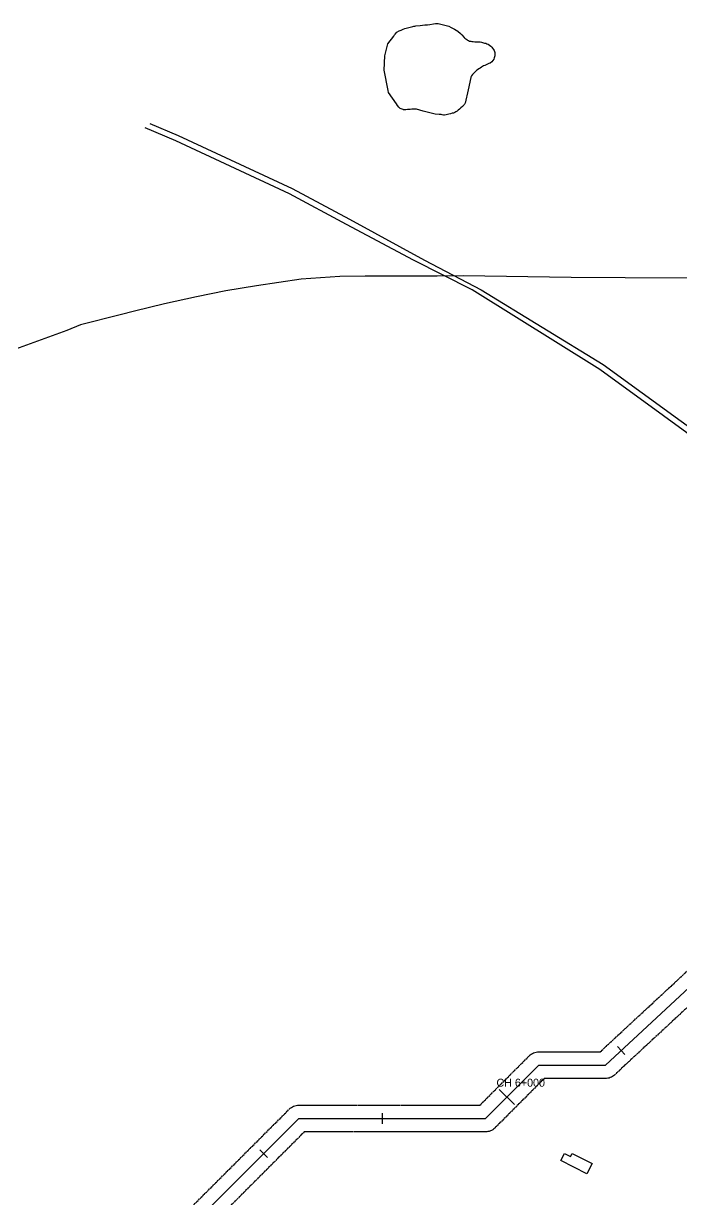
# Model space of a CAD drawing. Header units: metres. Extents: x 553506 to 563855, y 142925 to 150243.
# Drawn here: x 556059 to 556552, y 147514 to 148396 of the extents above; entities that cross this region are included whole.
import ezdxf

# ---------------------------------------------------------------- set-up
doc = ezdxf.new("R2010")
doc.units = ezdxf.units.M
doc.linetypes.add('DASHED', pattern=[1.524, 1.27, -0.254])
for name, color, linetype in [('C-ANCIENT_WOODLAND', 94, 'Continuous'), ('C-BUILDINGS', 8, 'Continuous'), ('C-RAILWAYS', 250, 'Continuous'), ('C-ROADS', 33, 'Continuous'), ('E-132KV-UGC-CHAINAGE', 7, 'Continuous'), ('E-132KV-UGC-ROUTE', 1, 'Continuous'), ('E-132KV-UGC-SWATHE', 4, 'DASHED')]:
    doc.layers.add(name, color=color, linetype=linetype)

msp = doc.modelspace()

# ---------------------------------------------------------------- linework, layer by layer
at = {"layer": 'C-ANCIENT_WOODLAND'}
msp.add_lwpolyline([(556400.0573, 148382.2139), (556401.0549, 148382.1139), (556402.201, 148381.914), (556404.4024, 148381.3142), (556405.3011, 148381.1142), (556406.2081, 148380.8143), (556407.0573, 148380.4144), (556408.055, 148379.7146), (556409.0032, 148378.9148), (556409.8029, 148378.1151), (556411.5014, 148375.7158), (556412.0044, 148374.3162), (556412.2022, 148373.0165), (556412.0044, 148371.6169), (556411.6581, 148370.3173), (556411.3035, 148369.2176), (556410.6522, 148368.1179), (556409.9019, 148367.1182), (556408.5085, 148366.3185), (556407.651, 148365.9186), (556406.6533, 148365.5187), (556404.5014, 148364.519), (556403.6521, 148364.1191), (556402.9018, 148363.6192), (556402.201, 148363.1194), (556401.0549, 148362.5195), (556400.0078, 148362.0197), (556399.0019, 148361.3199), (556398.3011, 148360.82), (556397.8064, 148360.2202), (556395.3081, 148357.7209), (556394.6073, 148356.6212), (556394.4012, 148356.3213), (556394.2033, 148355.8215), (556394.0549, 148355.4216), (556392.0018, 148346.1142), (556389.8004, 148336.317), (556389.5036, 148335.8172), (556389.0584, 148335.3173), (556388.8028, 148334.8175), (556387.8051, 148333.7178), (556386.6508, 148332.6181), (556385.6037, 148331.7184), (556384.6555, 148330.9186), (556383.9052, 148330.2188), (556382.9075, 148329.619), (556382.0006, 148329.1191), (556381.0029, 148328.8192), (556380.0053, 148328.6192), (556378.8015, 148328.2194), (556377.6554, 148327.9194), (556375.6519, 148327.4196), (556374.3079, 148327.2196), (556373.5082, 148327.3196), (556372.6507, 148327.5196), (556371.9004, 148327.6195), (556370.3008, 148327.8195), (556367.3079, 148328.0194), (556358.4032, 148330.3188), (556353.4067, 148331.6184), (556349.8036, 148331.6184), (556348.6576, 148331.5184), (556347.6517, 148331.5184), (556346.5056, 148331.4184), (556345.4008, 148331.3185), (556343.6528, 148331.3185), (556343.2076, 148331.5184), (556342.6057, 148331.6184), (556341.0556, 148332.2182), (556340.0085, 148333.118), (556339.0521, 148334.4176), (556338.4007, 148335.7172), (556332.4065, 148344.3148), (556332.0025, 148345.6144), (556329.0013, 148361.02), (556329.6527, 148371.8169), (556331.8046, 148380.7143), (556336.4054, 148386.5227), (556336.8012, 148387.3224), (556337.3041, 148388.0222), (556338.6068, 148389.3219), (556340.4042, 148390.3216), (556341.8059, 148391.0214), (556343.2076, 148391.6212), (556344.6505, 148392.1211), (556346.6045, 148392.7209), (556348.6081, 148393.2208), (556350.6034, 148393.6206), (556351.3042, 148393.8206), (556352.0545, 148393.9206), (556352.8048, 148394.1205), (556356.2018, 148394.5204), (556357.8013, 148394.6204), (556359.6565, 148394.8203), (556361.5034, 148394.9203), (556363.3008, 148395.1202), (556366.0546, 148395.72), (556367.5058, 148395.92), (556368.6024, 148395.92), (556369.6083, 148395.82), (556370.6059, 148395.6201), (556371.6036, 148395.5201), (556372.5023, 148395.2202), (556373.5082, 148395.0202), (556375.5035, 148394.5204), (556377.507, 148393.8206), (556379.4034, 148393.0208), (556381.9016, 148391.6212), (556384.301, 148390.1216), (556386.4034, 148388.3222), (556387.4011, 148387.3224), (556389.2068, 148385.323), (556389.6025, 148384.9231), (556390.4023, 148384.3233), (556391.0042, 148383.8234), (556391.6555, 148383.4236), (556392.3069, 148383.1136), (556393.0572, 148382.8137), (556394.0054, 148382.6138), (556394.9041, 148382.5138), (556395.9018, 148382.4138), (556397.0066, 148382.3139), (556398.0537, 148382.3139), (556399.0019, 148382.2139), (556400.0573, 148382.2139)], close=True, dxfattribs=at)
at = {"layer": 'C-BUILDINGS'}
msp.add_lwpolyline([(556461.6316, 147543.5337), (556464.3555, 147548.9032), (556468.8431, 147546.6359), (556469.9838, 147548.8966), (556485.0294, 147541.3193), (556481.1649, 147533.6891), (556461.6316, 147543.5337)], close=True, dxfattribs=at)
at = {"layer": 'C-RAILWAYS'}
for points in [[(556351.0741, 148218.5381), (556300.9271, 148245.3142), (556257.9876, 148268.192), (556172.6839, 148307.9452), (556149.7411, 148317.669)], [(556153.3544, 148321.0195), (556174.5233, 148312.0523), (556260.0113, 148272.2157), (556303.0928, 148249.2643), (556359.2874, 148218.5544)], [(556395.0118, 148196.1922), (556351.0741, 148218.5381)], [(556359.2874, 148218.5544), (556401.7797, 148196.3872)], [(556799.4358, 147902.2254), (556707.9492, 147973.5677), (556634.2588, 148032.4659), (556490.8551, 148136.4521), (556395.0118, 148196.1922)], [(556401.7797, 148196.3872), (556493.3407, 148140.2229), (556636.9949, 148036.044), (556710.7565, 147977.1035), (556802.2079, 147905.7714)]]:
    msp.add_lwpolyline(points, dxfattribs=at)
at = {"layer": 'C-ROADS'}
for points in [[(556368.9556, 148206.6063), (556345.9192, 148206.4614), (556314.7665, 148206.5592), (556295.6959, 148206.3461), (556266.7643, 148204.208), (556233.2591, 148199.3711), (556210.3377, 148195.4463), (556188.273, 148190.9355), (556164.263, 148185.798), (556141.7457, 148180.3053), (556131.0702, 148177.5768), (556101.3403, 148169.9619), (556090.9853, 148165.8853), (556046.9114, 148149.7325)], [(556388.3475, 148206.8295), (556368.9556, 148206.6063)], [(557085.6659, 148143.4374), (557019.6541, 148166.2601), (556988.8884, 148177.462), (556959.3099, 148186.8751), (556936.0465, 148193.4652), (556912.4535, 148197.1182), (556886.8884, 148200.5664), (556860.3635, 148202.9392), (556838.8818, 148203.385), (556789.5399, 148203.6924), (556764.0606, 148203.6491), (556646.7937, 148204.8009), (556509.8427, 148205.233), (556469.2801, 148205.5774), (556388.3475, 148206.8295)]]:
    msp.add_lwpolyline(points, dxfattribs=at)
at = {"layer": 'E-132KV-UGC-CHAINAGE'}
for p, q in [((556509.613, 147623.0952), (556504.1735, 147628.9613)), ((556426.7704, 147585.4567), (556415.4567, 147596.7704)), ((556327.788, 147571), (556327.788, 147579)), ((556241.5156, 147545.8587), (556235.8587, 147551.5156))]:
    msp.add_line(p, q, dxfattribs=at)
at = {"layer": 'E-132KV-UGC-ROUTE'}
msp.add_lwpolyline([(555435, 146625), (555845, 147035), (555905, 147075), (556025, 147075), (556095, 147145), (556075, 147185), (556075, 147385), (556265, 147575), (556405, 147575), (556445, 147615), (556495, 147615), (557045, 148125), (557085, 148095), (557125, 148135), (557255, 148145)], dxfattribs=at)
at = {"layer": 'E-132KV-UGC-SWATHE'}
for points in [[(556067.9289, 147392.0711), (556257.9289, 147582.0711), (556258.6561, 147582.7301), (556259.4443, 147583.3147), (556260.286, 147583.8192), (556261.1732, 147584.2388), (556262.0972, 147584.5694), (556263.0491, 147584.8079), (556264.0198, 147584.9518), (556265, 147585), (556400.8579, 147585), (556437.9289, 147622.0711), (556438.6561, 147622.7301), (556439.4443, 147623.3147), (556440.286, 147623.8192), (556441.1732, 147624.2388), (556442.0972, 147624.5694), (556443.0491, 147624.8079), (556444.0198, 147624.9518), (556445, 147625), (556491.0771, 147625), (557038.2006, 148132.3327)], [(557045.6782, 148111.9913), (556501.7994, 147607.6673), (556501.0854, 147607.0648), (556500.3183, 147606.5315), (556499.5048, 147606.0721), (556498.6519, 147605.6907), (556497.7672, 147605.3905), (556496.8583, 147605.1742), (556495.9332, 147605.0436), (556495, 147605), (556449.1421, 147605), (556412.0711, 147567.9289), (556411.3439, 147567.2699), (556410.5557, 147566.6853), (556409.714, 147566.1808), (556408.8268, 147565.7612), (556407.9028, 147565.4306), (556406.9509, 147565.1921), (556405.9802, 147565.0482), (556405, 147565), (556269.1421, 147565), (556085, 147380.8579)]]:
    msp.add_lwpolyline(points, dxfattribs=at)

# ---------------------------------------------------------------- texts
at = {"layer": 'E-132KV-UGC-CHAINAGE'}
msp.add_text('CH 6+000', height=6, dxfattribs=at).set_placement((556413.3354, 147598.8917))

doc.saveas('drawing.dxf')
